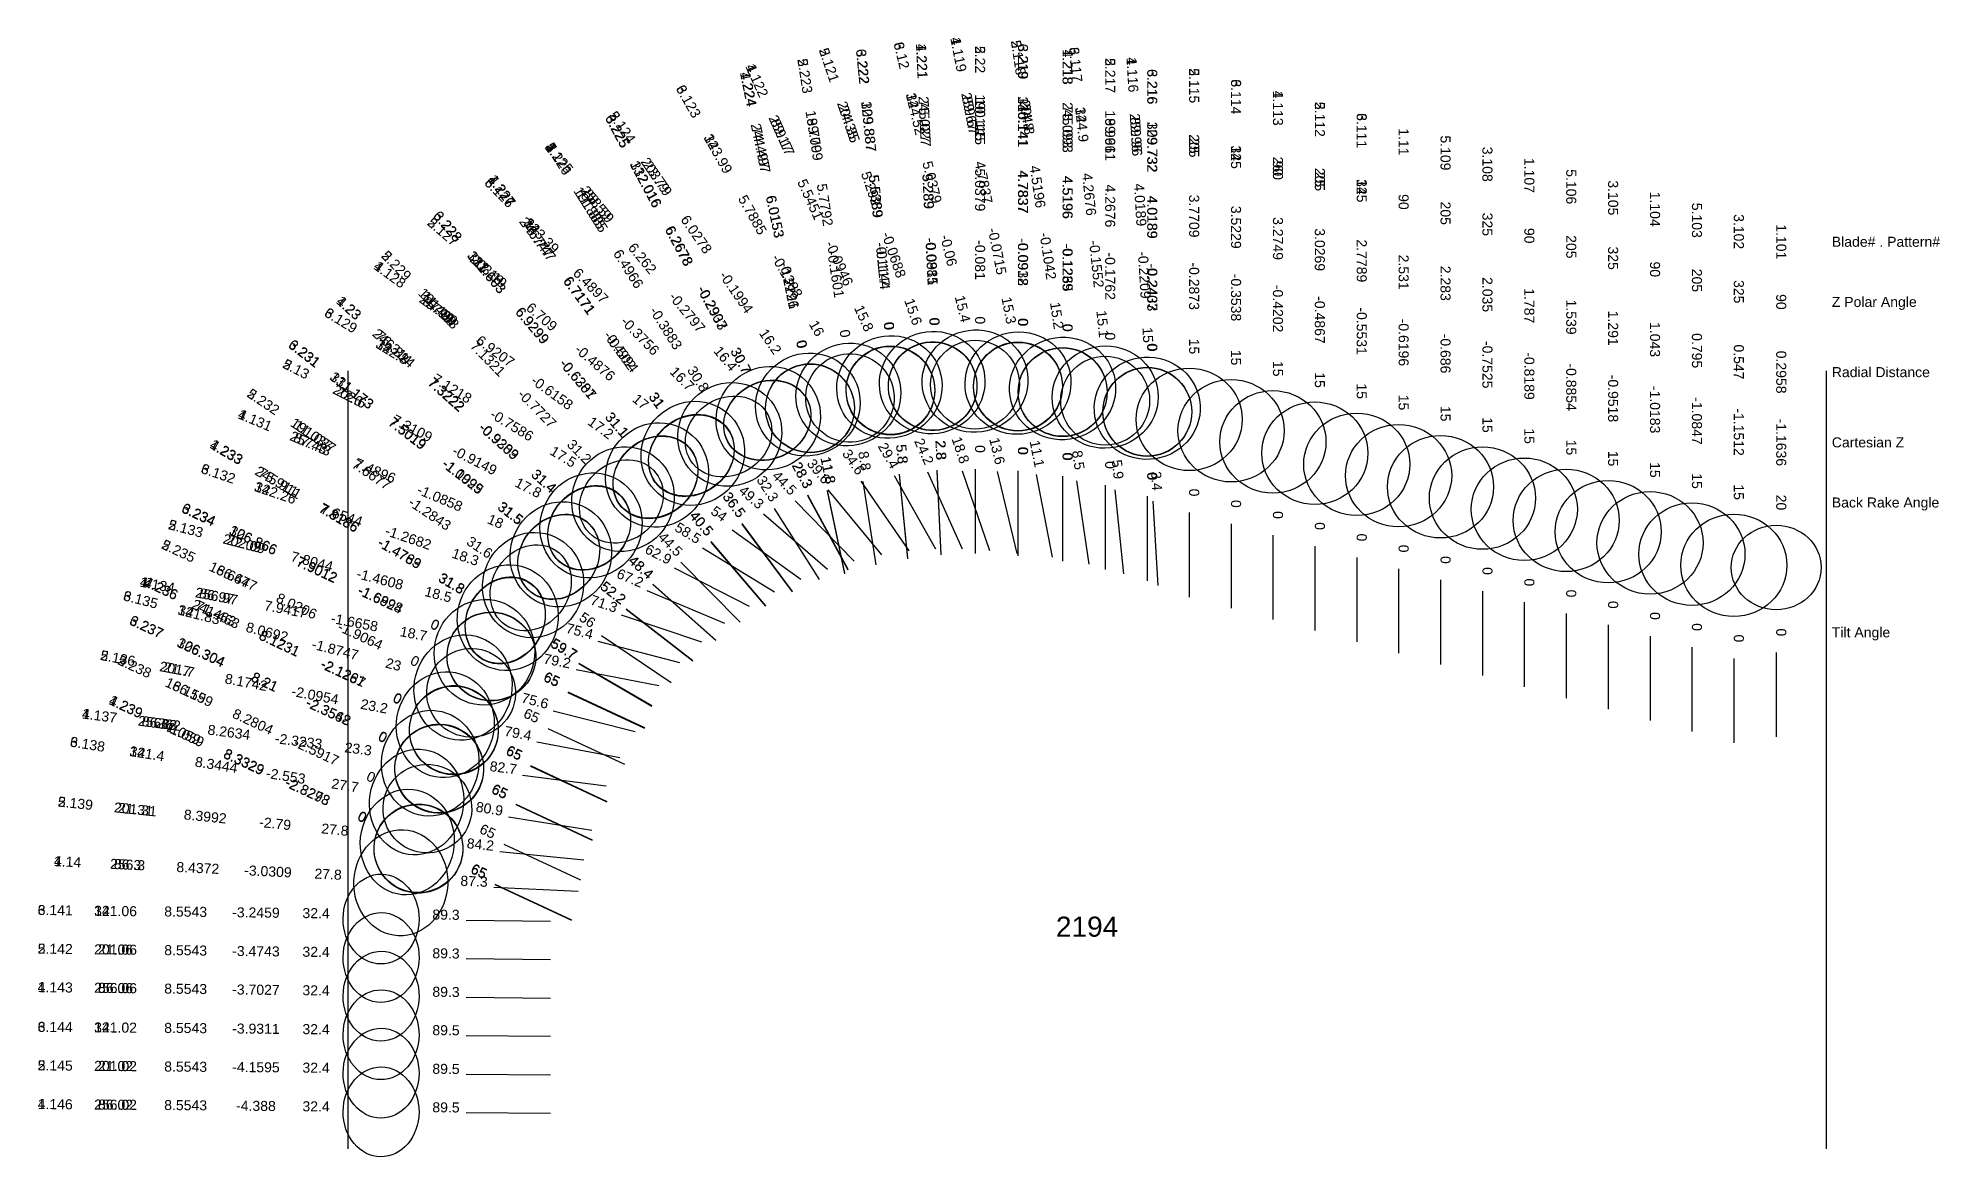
# Model space of a CAD drawing. Header units: inches. Extents: x 25.4 to 36.7, y 13.3 to 20.
import ezdxf
from ezdxf.enums import TextEntityAlignment as Align

# ---------------------------------------------------------------- set-up
doc = ezdxf.new("R2010")
doc.units = ezdxf.units.IN
doc.header["$MEASUREMENT"] = 0
for name, color, linetype, true_color in [('Blade_1', 30, 'Continuous', 0xff7f00), ('Blade_2', 7, 'Continuous', 0xcccc00), ('Blade_3', 7, 'Continuous', 0x00cc00), ('Blade_4', 7, 'Continuous', 0x00cccc), ('Blade_5', 7, 'Continuous', 0x0066cc), ('Blade_6', 190, 'Continuous', 0x7f00ff)]:
    doc.layers.add(name, color=color, linetype=linetype, true_color=true_color)
doc.styles.get("Standard").update_dxf_attribs({"font": 'arial.ttf'})

msp = doc.modelspace()

# ---------------------------------------------------------------- linework, layer by layer
for p, q in [((27.25, 18), (27.25, 13.393)), ((36, 18), (36, 13.393))]:
    msp.add_line(p, q)
at = {"layer": 'Blade_1'}
for p, q in [((30.681, 17.402), (30.886, 16.947)), ((30.735, 17.412), (30.76, 16.913)), ((31.323, 17.387), (31.419, 16.897)), ((31.48, 17.376), (31.48, 16.876)), ((30.087, 17.291), (30.189, 16.802)), ((30.09, 17.296), (30.409, 16.91)), ((32.014, 17.229), (32.043, 16.729)), ((29.525, 17.06), (29.93, 16.766)), ((29.582, 17.096), (29.879, 16.693)), ((32.725, 17.028), (32.725, 16.528)), ((33.469, 16.829), (33.469, 16.329)), ((29.019, 16.7), (29.479, 16.506)), ((29.054, 16.737), (29.428, 16.405)), ((34.213, 16.63), (34.213, 16.13)), ((34.957, 16.43), (34.957, 15.93)), ((35.704, 16.333), (35.704, 15.833)), ((28.6, 16.231), (29.091, 16.138)), ((28.616, 16.27), (29.048, 16.018)), ((28.33, 15.663), (28.783, 15.451)), ((28.284, 15.606), (28.779, 15.542)), ((28.114, 14.943), (28.613, 14.919)), ((28.12, 14.961), (28.573, 14.75)), ((27.949, 14.291), (28.449, 14.286)), ((27.949, 13.608), (28.449, 13.604))]:
    msp.add_line(p, q, dxfattribs=at)
for centre, major_axis, ratio in [((30.455, 17.905), (0.286, 0.129), 0.962352), ((31.216, 17.928), (0.308, 0.061), 0.96468), ((30.711, 17.911), (0.262, 0.013), 1), ((31.48, 17.876), (0.263, 0), 1), ((29.738, 17.72), (0.242, 0.2), 0.959071), ((29.985, 17.78), (0.257, 0.054), 1), ((31.981, 17.779), (0.313, 0.019), 0.965812), ((32.725, 17.58), (0.314, 0), 0.965926), ((29.079, 17.384), (0.185, 0.254), 0.955091), ((29.283, 17.501), (0.214, 0.158), 0.857534), ((33.469, 17.38), (0.314, 0), 0.965926), ((34.213, 17.181), (0.314, 0), 0.965926), ((28.678, 17.072), (0.177, 0.199), 0.853769), ((28.51, 16.914), (0.122, 0.289), 0.950927), ((34.957, 16.982), (0.314, 0), 0.965926), ((35.704, 16.836), (0.266, 0), 0.939693), ((28.181, 16.524), (0.134, 0.23), 0.850131), ((28.058, 16.334), (0.059, 0.308), 0.947135), ((27.877, 15.874), (0.111, 0.238), 1), ((27.737, 15.677), (0.04, 0.311), 0.91854), ((27.667, 15.173), (0.111, 0.238), 1), ((27.563, 14.969), (0.015, 0.314), 0.884343), ((27.446, 14.297), (0.003, 0.266), 0.844705), ((27.446, 13.612), (0.002, 0.266), 0.844336)]:
    msp.add_ellipse(centre, major_axis=major_axis, ratio=ratio, dxfattribs=at)
at = {"layer": 'Blade_2'}
for p, q in [((30.285, 17.347), (30.569, 16.935)), ((30.297, 17.346), (30.374, 16.852)), ((30.886, 17.409), (31.047, 16.936)), ((30.962, 17.419), (30.962, 16.919)), ((31.562, 17.35), (31.635, 16.856)), ((31.732, 17.324), (31.732, 16.824)), ((29.709, 17.153), (30.088, 16.827)), ((29.773, 17.186), (30.04, 16.764)), ((32.229, 17.161), (32.229, 16.661)), ((32.973, 16.962), (32.973, 16.462)), ((29.18, 16.834), (29.625, 16.606)), ((29.221, 16.868), (29.571, 16.512)), ((28.729, 16.4), (29.213, 16.274)), ((28.75, 16.434), (29.164, 16.155)), ((28.433, 15.882), (28.886, 15.671)), ((28.368, 15.803), (28.859, 15.71)), ((28.149, 15.154), (28.647, 15.104)), ((28.173, 15.197), (28.626, 14.986)), ((27.949, 14.52), (28.449, 14.514)), ((27.949, 13.836), (28.449, 13.832))]:
    msp.add_line(p, q, dxfattribs=at)
for centre, major_axis, ratio in [((30.708, 17.931), (0.297, 0.101), 0.96327), ((29.972, 17.801), (0.258, 0.178), 0.960258), ((30.962, 17.919), (0.263, 0), 1), ((31.48, 17.896), (0.311, 0.046), 0.965207), ((30.221, 17.84), (0.259, 0.04), 1), ((31.732, 17.824), (0.263, 0), 1), ((32.229, 17.713), (0.314, 0), 0.965926), ((29.291, 17.512), (0.205, 0.238), 0.956455), ((29.503, 17.612), (0.225, 0.142), 0.858736), ((32.973, 17.513), (0.314, 0), 0.965926), ((28.868, 17.227), (0.19, 0.186), 0.855068), ((28.689, 17.085), (0.143, 0.28), 0.952258), ((28.332, 16.716), (0.149, 0.221), 0.851394), ((28.196, 16.539), (0.079, 0.304), 0.948211), ((27.979, 16.094), (0.111, 0.238), 1), ((27.826, 15.905), (0.058, 0.309), 0.919158), ((27.72, 15.408), (0.111, 0.238), 1), ((27.601, 15.21), (0.032, 0.312), 0.884446), ((27.446, 14.526), (0.003, 0.266), 0.844705), ((27.446, 13.841), (0.002, 0.266), 0.844336)]:
    msp.add_ellipse(centre, major_axis=major_axis, ratio=ratio, dxfattribs=at)
at = {"layer": 'Blade_3'}
for p, q in [((30.483, 17.381), (30.728, 16.946)), ((30.512, 17.386), (30.562, 16.888)), ((31.092, 17.404), (31.209, 16.918)), ((31.216, 17.406), (31.216, 16.906)), ((29.897, 17.231), (30.247, 16.874)), ((29.971, 17.263), (30.208, 16.823)), ((31.789, 17.296), (31.841, 16.799)), ((31.981, 17.257), (31.981, 16.757)), ((32.477, 17.095), (32.477, 16.595)), ((29.348, 16.953), (29.775, 16.692)), ((29.397, 16.986), (29.722, 16.606)), ((33.221, 16.895), (33.221, 16.395)), ((33.965, 16.696), (33.965, 16.196)), ((28.868, 16.555), (29.342, 16.395)), ((28.896, 16.589), (29.291, 16.283)), ((34.709, 16.497), (34.709, 15.997)), ((35.453, 16.297), (35.453, 15.797)), ((28.465, 15.988), (28.949, 15.864)), ((28.552, 16.096), (29.005, 15.885)), ((28.243, 15.432), (28.696, 15.221)), ((28.2, 15.36), (28.694, 15.28)), ((27.949, 14.748), (28.449, 14.742)), ((27.949, 14.065), (28.449, 14.061))]:
    msp.add_line(p, q, dxfattribs=at)
for centre, major_axis, ratio in [((30.962, 17.94), (0.305, 0.074), 0.964041), ((30.212, 17.861), (0.273, 0.154), 0.961365), ((30.461, 17.883), (0.261, 0.027), 1), ((31.216, 17.906), (0.263, 0), 1), ((31.732, 17.845), (0.312, 0.032), 0.965577), ((31.981, 17.757), (0.263, 0), 1), ((29.51, 17.624), (0.224, 0.22), 0.957794), ((29.732, 17.707), (0.234, 0.126), 0.859876), ((32.477, 17.646), (0.314, 0), 0.965926), ((33.221, 17.447), (0.314, 0), 0.965926), ((28.878, 17.241), (0.164, 0.268), 0.953715), ((29.07, 17.369), (0.202, 0.173), 0.856318), ((33.965, 17.247), (0.314, 0), 0.965926), ((34.709, 17.048), (0.314, 0), 0.965926), ((28.498, 16.898), (0.163, 0.21), 0.852589), ((35.453, 16.849), (0.314, 0), 0.965926), ((28.346, 16.732), (0.1, 0.297), 0.949597), ((28.099, 16.308), (0.111, 0.238), 1), ((27.931, 16.125), (0.078, 0.304), 0.920301), ((27.79, 15.643), (0.111, 0.238), 1), ((27.656, 15.447), (0.05, 0.31), 0.885166), ((27.446, 14.754), (0.003, 0.266), 0.844705), ((27.446, 14.069), (0.002, 0.266), 0.844336)]:
    msp.add_ellipse(centre, major_axis=major_axis, ratio=ratio, dxfattribs=at)
at = {"layer": 'Blade_4'}
for p, q in [((30.681, 17.402), (30.886, 16.947)), ((30.735, 17.409), (30.76, 16.91)), ((31.323, 17.387), (31.419, 16.897)), ((31.48, 17.374), (31.48, 16.874)), ((30.087, 17.288), (30.189, 16.799)), ((30.09, 17.296), (30.409, 16.91)), ((32.014, 17.229), (32.043, 16.729)), ((29.525, 17.06), (29.93, 16.766)), ((29.582, 17.093), (29.879, 16.691)), ((32.725, 17.028), (32.725, 16.528)), ((29.019, 16.7), (29.479, 16.506)), ((29.054, 16.735), (29.428, 16.403)), ((28.6, 16.231), (29.091, 16.138)), ((28.616, 16.267), (29.048, 16.015)), ((28.33, 15.66), (28.783, 15.449)), ((28.284, 15.606), (28.779, 15.542)), ((28.114, 14.943), (28.613, 14.919)), ((28.12, 14.959), (28.573, 14.748)), ((27.949, 14.291), (28.449, 14.286)), ((27.949, 13.608), (28.449, 13.604))]:
    msp.add_line(p, q, dxfattribs=at)
for centre, major_axis, ratio in [((30.455, 17.905), (0.286, 0.129), 0.962352), ((31.216, 17.928), (0.308, 0.061), 0.96468), ((30.711, 17.909), (0.262, 0.013), 1), ((31.48, 17.874), (0.263, 0), 1), ((29.738, 17.72), (0.242, 0.2), 0.959071), ((29.985, 17.778), (0.257, 0.054), 1), ((31.981, 17.779), (0.313, 0.019), 0.965812), ((32.725, 17.58), (0.314, 0), 0.965926), ((29.079, 17.384), (0.185, 0.254), 0.955091), ((29.283, 17.498), (0.214, 0.158), 0.857534), ((28.678, 17.069), (0.177, 0.199), 0.853769), ((28.51, 16.914), (0.122, 0.289), 0.950927), ((28.181, 16.521), (0.134, 0.23), 0.850131), ((28.058, 16.334), (0.059, 0.308), 0.947135), ((27.877, 15.871), (0.111, 0.238), 1), ((27.737, 15.677), (0.04, 0.311), 0.91854), ((27.667, 15.17), (0.111, 0.238), 1), ((27.563, 14.969), (0.015, 0.314), 0.884343), ((27.446, 14.297), (0.003, 0.266), 0.844705), ((27.446, 13.612), (0.002, 0.266), 0.844336)]:
    msp.add_ellipse(centre, major_axis=major_axis, ratio=ratio, dxfattribs=at)
at = {"layer": 'Blade_5'}
for p, q in [((30.285, 17.347), (30.569, 16.935)), ((30.297, 17.346), (30.374, 16.852)), ((30.886, 17.409), (31.047, 16.936)), ((30.962, 17.419), (30.962, 16.919)), ((31.562, 17.35), (31.635, 16.856)), ((31.732, 17.324), (31.732, 16.824)), ((29.709, 17.153), (30.088, 16.827)), ((29.773, 17.186), (30.04, 16.764)), ((32.229, 17.161), (32.229, 16.661)), ((32.973, 16.962), (32.973, 16.462)), ((29.18, 16.834), (29.625, 16.606)), ((29.221, 16.868), (29.571, 16.512)), ((33.717, 16.762), (33.717, 16.262)), ((34.461, 16.563), (34.461, 16.063)), ((28.729, 16.4), (29.213, 16.274)), ((28.75, 16.434), (29.164, 16.155)), ((35.205, 16.364), (35.205, 15.864)), ((28.433, 15.882), (28.886, 15.671)), ((28.368, 15.803), (28.859, 15.71)), ((28.149, 15.154), (28.647, 15.104)), ((28.173, 15.197), (28.626, 14.986)), ((27.949, 14.52), (28.449, 14.514)), ((27.949, 13.836), (28.449, 13.832))]:
    msp.add_line(p, q, dxfattribs=at)
for centre, major_axis, ratio in [((30.708, 17.931), (0.297, 0.101), 0.96327), ((29.972, 17.801), (0.258, 0.178), 0.960258), ((30.962, 17.919), (0.263, 0), 1), ((31.48, 17.896), (0.311, 0.046), 0.965207), ((30.221, 17.84), (0.259, 0.04), 1), ((31.732, 17.824), (0.263, 0), 1), ((32.229, 17.713), (0.314, 0), 0.965926), ((29.291, 17.512), (0.205, 0.238), 0.956455), ((29.503, 17.612), (0.225, 0.142), 0.858736), ((32.973, 17.513), (0.314, 0), 0.965926), ((33.717, 17.314), (0.314, 0), 0.965926), ((28.868, 17.227), (0.19, 0.186), 0.855068), ((28.689, 17.085), (0.143, 0.28), 0.952258), ((34.461, 17.115), (0.314, 0), 0.965926), ((35.205, 16.915), (0.314, 0), 0.965926), ((28.332, 16.716), (0.149, 0.221), 0.851394), ((28.196, 16.539), (0.079, 0.304), 0.948211), ((27.979, 16.094), (0.111, 0.238), 1), ((27.826, 15.905), (0.058, 0.309), 0.919158), ((27.72, 15.408), (0.111, 0.238), 1), ((27.601, 15.21), (0.032, 0.312), 0.884446), ((27.446, 14.526), (0.003, 0.266), 0.844705), ((27.446, 13.841), (0.002, 0.266), 0.844336)]:
    msp.add_ellipse(centre, major_axis=major_axis, ratio=ratio, dxfattribs=at)
at = {"layer": 'Blade_6'}
for p, q in [((30.483, 17.381), (30.728, 16.946)), ((30.512, 17.388), (30.562, 16.891)), ((31.092, 17.404), (31.209, 16.918)), ((31.216, 17.409), (31.216, 16.909)), ((29.897, 17.231), (30.247, 16.874)), ((29.971, 17.266), (30.208, 16.826)), ((31.789, 17.296), (31.841, 16.799)), ((31.981, 17.259), (31.981, 16.759)), ((32.477, 17.095), (32.477, 16.595)), ((29.348, 16.953), (29.775, 16.692)), ((29.397, 16.989), (29.722, 16.609)), ((33.221, 16.895), (33.221, 16.395)), ((28.868, 16.555), (29.342, 16.395)), ((28.896, 16.592), (29.291, 16.285)), ((28.552, 16.099), (29.005, 15.888)), ((28.465, 15.988), (28.949, 15.864)), ((28.243, 15.434), (28.696, 15.223)), ((28.2, 15.36), (28.694, 15.28)), ((27.949, 14.748), (28.449, 14.742)), ((27.949, 14.065), (28.449, 14.061))]:
    msp.add_line(p, q, dxfattribs=at)
for centre, major_axis, ratio in [((30.962, 17.94), (0.305, 0.074), 0.964041), ((30.212, 17.861), (0.273, 0.154), 0.961365), ((30.461, 17.886), (0.261, 0.027), 1), ((31.216, 17.909), (0.263, 0), 1), ((31.732, 17.845), (0.312, 0.032), 0.965577), ((31.981, 17.759), (0.263, 0), 1), ((29.51, 17.624), (0.224, 0.22), 0.957794), ((29.732, 17.709), (0.234, 0.126), 0.859876), ((32.477, 17.646), (0.314, 0), 0.965926), ((33.221, 17.447), (0.314, 0), 0.965926), ((28.878, 17.241), (0.164, 0.268), 0.953715), ((29.07, 17.372), (0.202, 0.173), 0.856318), ((28.498, 16.9), (0.163, 0.21), 0.852589), ((28.346, 16.732), (0.1, 0.297), 0.949597), ((28.099, 16.31), (0.111, 0.238), 1), ((27.931, 16.125), (0.078, 0.304), 0.920301), ((27.79, 15.646), (0.111, 0.238), 1), ((27.656, 15.447), (0.05, 0.31), 0.885166), ((27.446, 14.754), (0.003, 0.266), 0.844705), ((27.446, 14.069), (0.002, 0.266), 0.844336)]:
    msp.add_ellipse(centre, major_axis=major_axis, ratio=ratio, dxfattribs=at)

# ---------------------------------------------------------------- texts
for s, height, p in [('Blade# . Pattern#', 0.05937, (36.033, 18.765)), ('Z Polar Angle', 0.05937, (36.033, 18.409)), ('Radial Distance', 0.05937, (36.033, 17.993)), ('Cartesian Z', 0.05937, (36.033, 17.577)), ('Back Rake Angle', 0.05937, (36.033, 17.221)), ('Tilt Angle', 0.0594, (36.033, 16.452))]:
    msp.add_text(s, height=height).set_placement(p, align=Align.MIDDLE_LEFT)
msp.add_text('2194', height=0.1187).set_placement((31.625, 14.709), align=Align.MIDDLE_CENTER)
at = {"layer": 'Blade_1'}
for s, rotation, p in [('1.221', 272.8, (30.617, 19.834)), ('1.119', 281.1116, (30.835, 19.868)), ('1.122', 294.2319, (29.644, 19.708)), ('1.218', 270, (31.48, 19.801)), ('1.116', 273.3963, (31.864, 19.752)), ('1.224', 281.8, (29.591, 19.665)), ('75.027', 272.8, (30.634, 19.478)), ('89.67', 281.1116, (30.904, 19.518)), ('1.113', 270, (32.725, 19.556)), ('89.17', 294.2319, (29.79, 19.383)), ('75.093', 270, (31.48, 19.445)), ('89.96', 273.3963, (31.885, 19.397)), ('74.497', 281.8, (29.664, 19.316)), ('1.11', 270, (33.469, 19.357)), ('1.125', 309.6333, (28.477, 19.242)), ('1.107', 270, (34.213, 19.158)), ('1.227', 306.4564, (28.137, 19.052)), ('5.289', 272.8, (30.655, 19.063)), ('4.7837', 281.1116, (30.984, 19.111)), ('4.5196', 270, (31.48, 19.029)), ('90', 270, (32.725, 19.2)), ('88.59', 309.6333, (28.704, 18.968)), ('6.0153', 281.8, (29.749, 18.909)), ('5.5451', 294.2319, (29.96, 19.004)), ('4.0189', 273.3963, (31.91, 18.982)), ('90', 270, (33.469, 19.001)), ('1.104', 270, (34.957, 18.958)), ('76.747', 306.4564, (28.349, 18.765)), ('-0.0715', 281.1116, (31.064, 18.703)), ('3.2749', 270, (32.725, 18.784)), ('90', 270, (34.213, 18.801)), ('1.101', 270, (35.704, 18.765)), ('6.262', 309.6333, (28.97, 18.648)), ('-0.0946', 294.2319, (30.131, 18.625)), ('-0.0885', 272.8, (30.675, 18.648)), ('-0.1239', 270, (31.48, 18.614)), ('-0.2209', 273.3963, (31.934, 18.567)), ('1.128', 323.9696, (27.481, 18.547)), ('-0.2196', 281.8, (29.834, 18.502)), ('2.531', 270, (33.469, 18.585)), ('90', 270, (34.957, 18.602)), ('6.7171', 306.4564, (28.596, 18.431)), ('-0.4202', 270, (32.725, 18.369)), ('1.787', 270, (34.213, 18.386)), ('1.23', 318.3835, (27.236, 18.352)), ('87.99', 323.9696, (27.769, 18.337)), ('-0.2797', 309.6333, (29.235, 18.328)), ('15.8', 294.2319, (30.277, 18.3)), ('15.3', 281.1116, (31.133, 18.353)), ('90', 270, (35.704, 18.409)), ('76.314', 318.3835, (27.502, 18.116)), ('0', 272.8, (30.692, 18.292)), ('0', 270, (31.48, 18.257)), ('15', 273.3963, (31.955, 18.211)), ('-0.6196', 270, (33.469, 18.169)), ('1.043', 270, (34.957, 18.186)), ('6.9207', 323.9696, (28.105, 18.093)), ('-0.4994', 306.4564, (28.843, 18.097)), ('16.4', 309.6333, (29.462, 18.054)), ('0', 281.8, (29.907, 18.154)), ('15', 270, (32.725, 18.013)), ('-0.8189', 270, (34.213, 17.97)), ('0.2958', 270, (35.704, 17.993)), ('7.3222', 318.3835, (27.813, 17.84)), ('-0.6158', 323.9696, (28.441, 17.848)), ('-1.0183', 270, (34.957, 17.771)), ('31', 306.4564, (29.054, 17.81)), ('15', 270, (33.469, 17.813)), ('1.131', 337.164, (26.689, 17.681)), ('-0.9283', 318.3835, (28.124, 17.564)), ('17.2', 323.9696, (28.729, 17.639)), ('-1.1636', 270, (35.704, 17.577)), ('1.233', 329.7333, (26.516, 17.496)), ('87.43', 337.164, (27.017, 17.543)), ('24.2', 294.2319, (30.633, 17.511)), ('2.8', 272.8, (30.73, 17.531)), ('11.1', 281.1116, (31.3, 17.504)), ('15', 270, (34.213, 17.614)), ('7.4896', 337.164, (27.4, 17.382)), ('39.6', 309.6333, (30.014, 17.387)), ('11.8', 281.8, (30.063, 17.407)), ('0', 270, (31.48, 17.495)), ('15', 270, (34.957, 17.414)), ('75.911', 329.7333, (26.823, 17.316)), ('31.4', 318.3835, (28.39, 17.327)), ('3.4', 273.3963, (32.007, 17.347)), ('-1.0858', 337.164, (27.783, 17.22)), ('36.5', 306.4564, (29.512, 17.191)), ('20', 270, (35.704, 17.221)), ('7.8186', 329.7333, (27.182, 17.107)), ('18', 337.164, (28.112, 17.082)), ('54', 323.9696, (29.429, 17.13)), ('0', 270, (32.725, 17.147)), ('-1.4763', 329.7333, (27.541, 16.897)), ('48.4', 318.3835, (28.965, 16.816)), ('0', 270, (33.469, 16.948)), ('1.134', 349.22, (26.117, 16.704)), ('1.236', 335, (26.132, 16.687)), ('31.8', 329.7333, (27.849, 16.718)), ('67.2', 337.164, (28.909, 16.746)), ('86.97', 349.22, (26.467, 16.637)), ('0', 270, (34.213, 16.748)), ('71.463', 335, (26.455, 16.537)), ('7.9417', 349.22, (26.875, 16.56)), ('-1.6658', 349.22, (27.283, 16.482)), ('0', 270, (34.957, 16.549)), ('8.1231', 335, (26.832, 16.361)), ('18.7', 349.22, (27.633, 16.415)), ('0', 270, (35.704, 16.452)), ('79.2', 349.22, (28.483, 16.253)), ('59.7', 329.7333, (28.514, 16.33)), ('-2.1261', 335, (27.209, 16.186)), ('1.137', 352.6552, (25.776, 15.929)), ('1.239', 335, (25.923, 15.986)), ('0', 335, (27.531, 16.035)), ('86.62', 352.6552, (26.13, 15.884)), ('71.059', 335, (26.245, 15.836)), ('8.2634', 352.6552, (26.542, 15.831)), ('8.3329', 335, (26.622, 15.66)), ('-2.3233', 352.6552, (26.954, 15.778)), ('23.3', 352.6552, (27.307, 15.732)), ('65', 335, (28.222, 15.713)), ('82.7', 352.6552, (28.166, 15.621)), ('-2.8273', 335, (26.999, 15.484)), ('0', 335, (27.322, 15.334)), ('1.14', 357.2524, (25.589, 15.064)), ('86.3', 357.2524, (25.944, 15.047)), ('8.4372', 357.2524, (26.36, 15.027)), ('-3.0309', 357.2524, (26.775, 15.007)), ('27.8', 357.2524, (27.131, 14.99)), ('87.3', 357.2524, (27.995, 14.948)), ('65', 335, (28.013, 15.012)), ('1.143', 359.3319, (25.517, 14.32)), ('86.06', 359.3319, (25.874, 14.316)), ('8.5543', 359.3319, (26.289, 14.311)), ('-3.7027', 359.3319, (26.705, 14.306)), ('32.4', 359.3319, (27.061, 14.302)), ('89.3', 359.3319, (27.83, 14.293)), ('1.146', 359.5236, (25.517, 13.628)), ('86.02', 359.5236, (25.874, 13.625)), ('8.5543', 359.5236, (26.289, 13.622)), ('-4.388', 359.5236, (26.705, 13.618)), ('32.4', 359.5236, (27.061, 13.615)), ('89.5', 359.5236, (27.83, 13.609))]:
    msp.add_text(s, height=0.0594, rotation=rotation, dxfattribs=at).set_placement(p, align=Align.CENTER)
at = {"layer": 'Blade_2'}
for s, rotation, p in [('2.118', 278.4805, (31.189, 19.851)), ('2.223', 278.8, (29.926, 19.742)), ('2.121', 288.82, (30.07, 19.802)), ('2.22', 270, (30.962, 19.844)), ('2.217', 270, (31.732, 19.749)), ('2.115', 270, (32.229, 19.689)), ('10.115', 270, (30.962, 19.488)), ('2.112', 270, (32.973, 19.49)), ('2.124', 304.6026, (28.85, 19.427)), ('9.709', 278.8, (29.981, 19.39)), ('24.35', 288.82, (30.185, 19.465)), ('24.8', 278.4805, (31.241, 19.498)), ('9.961', 270, (31.732, 19.393)), ('25', 270, (32.229, 19.333)), ('2.226', 302.3353, (28.472, 19.241)), ('23.79', 304.6026, (29.052, 19.134)), ('5.292', 288.82, (30.319, 19.071)), ('5.0379', 270, (30.962, 19.072)), ('4.5196', 278.4805, (31.303, 19.087)), ('25', 270, (32.973, 19.134)), ('11.885', 302.3353, (28.662, 18.94)), ('5.7792', 278.8, (30.044, 18.979)), ('4.2676', 270, (31.732, 18.977)), ('3.7709', 270, (32.229, 18.917)), ('6.0278', 304.6026, (29.288, 18.792)), ('2.127', 319.2935, (27.793, 18.801)), ('-0.0688', 288.82, (30.453, 18.678)), ('-0.1042', 278.4805, (31.364, 18.676)), ('3.0269', 270, (32.973, 18.718)), ('2.229', 314.5074, (27.516, 18.603)), ('6.4966', 302.3353, (28.885, 18.589)), ('-0.1601', 278.8, (30.108, 18.569)), ('-0.081', 270, (30.962, 18.657)), ('-0.1762', 270, (31.732, 18.561)), ('23.19', 319.2935, (28.063, 18.569)), ('-0.1994', 304.6026, (29.524, 18.45)), ('-0.2873', 270, (32.229, 18.502)), ('11.458', 314.5074, (27.766, 18.349)), ('6.709', 319.2935, (28.378, 18.298)), ('-0.3883', 302.3353, (29.107, 18.238)), ('15.6', 288.82, (30.568, 18.341)), ('15.2', 278.4805, (31.417, 18.324)), ('-0.4867', 270, (32.973, 18.302)), ('16.2', 304.6026, (29.726, 18.157)), ('0', 278.8, (30.163, 18.217)), ('0', 270, (30.962, 18.3)), ('7.1321', 314.5074, (28.057, 18.052)), ('-0.4876', 319.2935, (28.693, 18.027)), ('0', 270, (31.732, 18.205)), ('15', 270, (32.229, 18.145)), ('2.13', 332.9035, (26.93, 17.985)), ('30.8', 302.3353, (29.298, 17.937)), ('22.6', 332.9035, (27.247, 17.823)), ('15', 270, (32.973, 17.946)), ('2.232', 326.0241, (26.733, 17.793)), ('-0.7727', 314.5074, (28.348, 17.756)), ('17', 319.2935, (28.963, 17.795)), ('11.037', 326.0241, (27.028, 17.594)), ('7.3109', 332.9035, (27.617, 17.634)), ('31.2', 314.5074, (28.598, 17.502)), ('18.8', 288.82, (30.848, 17.522)), ('7.6677', 326.0241, (27.373, 17.362)), ('-0.9149', 332.9035, (27.987, 17.444)), ('34.6', 304.6026, (30.218, 17.444)), ('8.8', 278.8, (30.279, 17.463)), ('0', 270, (30.962, 17.538)), ('8.5', 278.4805, (31.544, 17.468)), ('0', 270, (31.732, 17.443)), ('17.8', 332.9035, (28.304, 17.282)), ('32.3', 302.3353, (29.709, 17.287)), ('-1.2843', 326.0241, (27.718, 17.13)), ('49.3', 319.2935, (29.619, 17.23)), ('0', 270, (32.229, 17.28)), ('2.133', 345.3819, (26.283, 17.038)), ('2.235', 335, (26.235, 16.907)), ('22.09', 345.3819, (26.628, 16.948)), ('31.6', 326.0241, (28.013, 16.931)), ('44.5', 314.5074, (29.138, 16.953)), ('0', 270, (32.973, 17.081)), ('7.8044', 345.3819, (27.03, 16.843)), ('62.9', 332.9035, (29.074, 16.888)), ('6.647', 335, (26.558, 16.757)), ('-1.4608', 345.3819, (27.432, 16.738)), ('8.0206', 335, (26.934, 16.581)), ('18.5', 345.3819, (27.777, 16.648)), ('56', 326.0241, (28.651, 16.501)), ('-1.9064', 335, (27.311, 16.405)), ('75.4', 345.3819, (28.614, 16.43)), ('2.136', 349.3599, (25.883, 16.27)), ('2.238', 335, (25.975, 16.222)), ('21.7', 349.3599, (26.233, 16.204)), ('0', 335, (27.634, 16.255)), ('6.159', 335, (26.298, 16.071)), ('8.1742', 349.3599, (26.642, 16.127)), ('-2.0954', 349.3599, (27.05, 16.05)), ('8.2804', 335, (26.675, 15.896)), ('23.2', 349.3599, (27.4, 15.985)), ('65', 335, (28.325, 15.932)), ('79.4', 349.3599, (28.251, 15.825)), ('-2.5917', 335, (27.051, 15.72)), ('0', 335, (27.374, 15.569)), ('2.139', 354.1942, (25.634, 15.41)), ('21.31', 354.1942, (25.989, 15.374)), ('8.3992', 354.1942, (26.402, 15.332)), ('-2.79', 354.1942, (26.816, 15.29)), ('27.8', 354.1942, (27.17, 15.254)), ('65', 335, (28.065, 15.247)), ('84.2', 354.1942, (28.031, 15.166)), ('2.142', 359.3319, (25.517, 14.548)), ('21.06', 359.3319, (25.874, 14.544)), ('8.5543', 359.3319, (26.289, 14.539)), ('-3.4743', 359.3319, (26.705, 14.534)), ('32.4', 359.3319, (27.061, 14.53)), ('89.3', 359.3319, (27.83, 14.521)), ('2.145', 359.5236, (25.517, 13.857)), ('21.02', 359.5236, (25.874, 13.854)), ('8.5543', 359.5236, (26.289, 13.85)), ('-4.1595', 359.5236, (26.705, 13.847)), ('32.4', 359.5236, (27.061, 13.844)), ('89.5', 359.5236, (27.83, 13.837))]:
    msp.add_text(s, height=0.0594, rotation=rotation, dxfattribs=at).set_placement(p, align=Align.CENTER)
at = {"layer": 'Blade_3'}
for s, rotation, p in [('3.12', 283.5894, (30.498, 19.861)), ('3.219', 270, (31.216, 19.831)), ('3.222', 275.8, (30.267, 19.798)), ('3.117', 275.9303, (31.528, 19.811)), ('3.216', 270, (31.981, 19.682)), ('3.114', 270, (32.477, 19.623)), ('3.123', 299.4463, (29.24, 19.582)), ('309.887', 275.8, (30.303, 19.444)), ('324.52', 283.5894, (30.581, 19.515)), ('310.141', 270, (31.216, 19.475)), ('3.225', 298.2751, (28.819, 19.405)), ('324.9', 275.9303, (31.565, 19.456)), ('3.111', 270, (33.221, 19.423)), ('323.99', 299.4463, (29.415, 19.272)), ('309.732', 270, (31.981, 19.325)), ('325', 270, (32.477, 19.266)), ('3.108', 270, (33.965, 19.224)), ('3.126', 314.4733, (28.126, 19.035)), ('312.016', 298.2751, (28.987, 19.091)), ('5.5389', 275.8, (30.345, 19.03)), ('5.0379', 283.5894, (30.679, 19.111)), ('4.7837', 270, (31.216, 19.059)), ('4.2676', 275.9303, (31.608, 19.043)), ('5.7885', 299.4463, (29.619, 18.91)), ('4.0189', 270, (31.981, 18.91)), ('325', 270, (33.221, 19.067)), ('3.105', 270, (34.709, 19.025)), ('3.228', 310.5047, (27.818, 18.836)), ('3.5229', 270, (32.477, 18.851)), ('325', 270, (33.965, 18.868)), ('3.102', 270, (35.453, 18.825)), ('323.39', 314.4733, (28.375, 18.781)), ('6.2678', 298.2751, (29.184, 18.725)), ('-0.06', 283.5894, (30.777, 18.707)), ('311.603', 310.5047, (28.049, 18.565)), ('-0.117', 275.8, (30.387, 18.617)), ('-0.0938', 270, (31.216, 18.644)), ('-0.1552', 275.9303, (31.651, 18.63)), ('2.7789', 270, (33.221, 18.652)), ('325', 270, (34.709, 18.668)), ('6.4897', 314.4733, (28.666, 18.484)), ('-0.1388', 299.4463, (29.824, 18.548)), ('-0.2433', 270, (31.981, 18.494)), ('-0.2933', 298.2751, (29.381, 18.359)), ('-0.3538', 270, (32.477, 18.435)), ('2.035', 270, (33.965, 18.452)), ('325', 270, (35.453, 18.469)), ('3.129', 328.5092, (27.193, 18.274)), ('6.9299', 310.5047, (28.319, 18.249)), ('15.4', 283.5894, (30.86, 18.361)), ('15.1', 275.9303, (31.688, 18.275)), ('-0.5531', 270, (33.221, 18.236)), ('1.291', 270, (34.709, 18.253)), ('-0.3756', 314.4733, (28.958, 18.187)), ('16', 299.4463, (29.999, 18.238)), ('0', 275.8, (30.423, 18.262)), ('0', 270, (31.216, 18.287)), ('3.231', 322.2196, (26.974, 18.079)), ('322.8', 328.5092, (27.497, 18.088)), ('30.7', 298.2751, (29.55, 18.046)), ('0', 270, (31.981, 18.138)), ('-0.7525', 270, (33.965, 18.037)), ('0.547', 270, (35.453, 18.053)), ('-0.6307', 310.5047, (28.589, 17.933)), ('16.7', 314.4733, (29.207, 17.933)), ('15', 270, (32.477, 18.079)), ('311.173', 322.2196, (27.255, 17.861)), ('7.1218', 328.5092, (27.851, 17.871)), ('15', 270, (33.221, 17.88)), ('-0.9518', 270, (34.709, 17.837)), ('7.5019', 322.2196, (27.584, 17.606)), ('-0.7586', 328.5092, (28.205, 17.654)), ('31.1', 310.5047, (28.82, 17.662)), ('15', 270, (33.965, 17.68)), ('-1.1512', 270, (35.453, 17.638)), ('29.4', 299.4463, (30.424, 17.484)), ('13.6', 283.5894, (31.064, 17.519)), ('3.132', 341.3382, (26.473, 17.364)), ('-1.1025', 322.2196, (27.912, 17.351)), ('17.5', 328.5092, (28.509, 17.467)), ('28.3', 298.2751, (29.914, 17.368)), ('5.8', 275.8, (30.5, 17.504)), ('0', 270, (31.216, 17.525)), ('5.9', 275.9303, (31.777, 17.414)), ('15', 270, (34.709, 17.481)), ('322.26', 341.3382, (26.811, 17.25)), ('44.5', 314.4733, (29.813, 17.316)), ('0', 270, (31.981, 17.375)), ('0', 270, (32.477, 17.213)), ('15', 270, (35.453, 17.282)), ('3.234', 335, (26.354, 17.121)), ('7.6544', 341.3382, (27.204, 17.117)), ('31.5', 322.2196, (28.194, 17.133)), ('40.5', 310.5047, (29.32, 17.077)), ('306.866', 335, (26.677, 16.971)), ('-1.2682', 341.3382, (27.598, 16.984)), ('58.5', 328.5092, (29.247, 17.015)), ('0', 270, (33.221, 17.014)), ('7.9012', 335, (27.054, 16.795)), ('18.3', 341.3382, (27.936, 16.87)), ('0', 270, (33.965, 16.815)), ('3.135', 345.6052, (26.016, 16.617)), ('-1.6924', 335, (27.43, 16.619)), ('71.3', 341.3382, (28.756, 16.593)), ('52.2', 322.2196, (28.802, 16.662)), ('3.237', 335, (26.045, 16.457)), ('321.83', 345.6052, (26.361, 16.528)), ('0', 270, (34.709, 16.615)), ('8.0692', 345.6052, (26.764, 16.425)), ('0', 335, (27.753, 16.469)), ('306.304', 335, (26.368, 16.306)), ('-1.8747', 345.6052, (27.167, 16.321)), ('0', 270, (35.453, 16.416)), ('8.21', 335, (26.745, 16.131)), ('23', 345.6052, (27.512, 16.233)), ('65', 335, (28.444, 16.146)), ('-2.3568', 335, (27.122, 15.955)), ('75.6', 345.6052, (28.35, 16.018)), ('3.138', 350.8854, (25.704, 15.76)), ('321.4', 350.8854, (26.056, 15.704)), ('0', 335, (27.444, 15.804)), ('8.3444', 350.8854, (26.466, 15.638)), ('-2.553', 350.8854, (26.877, 15.572)), ('27.7', 350.8854, (27.228, 15.516)), ('65', 335, (28.136, 15.482)), ('80.9', 350.8854, (28.083, 15.378)), ('3.141', 359.3319, (25.517, 14.777)), ('321.06', 359.3319, (25.874, 14.772)), ('8.5543', 359.3319, (26.289, 14.768)), ('-3.2459', 359.3319, (26.705, 14.763)), ('32.4', 359.3319, (27.061, 14.759)), ('89.3', 359.3319, (27.83, 14.75)), ('3.144', 359.5236, (25.517, 14.085)), ('321.02', 359.5236, (25.874, 14.082)), ('8.5543', 359.5236, (26.289, 14.079)), ('-3.9311', 359.5236, (26.705, 14.075)), ('32.4', 359.5236, (27.061, 14.072)), ('89.5', 359.5236, (27.83, 14.066))]:
    msp.add_text(s, height=0.0594, rotation=rotation, dxfattribs=at).set_placement(p, align=Align.CENTER)
at = {"layer": 'Blade_4'}
for s, rotation, p in [('4.221', 272.8, (30.617, 19.832)), ('4.119', 281.1116, (30.835, 19.868)), ('4.218', 270, (31.48, 19.799)), ('4.116', 273.3963, (31.864, 19.752)), ('4.224', 281.8, (29.591, 19.662)), ('4.122', 294.2319, (29.644, 19.708)), ('245.027', 272.8, (30.634, 19.476)), ('259.67', 281.1116, (30.904, 19.518)), ('4.113', 270, (32.725, 19.556)), ('259.17', 294.2319, (29.79, 19.383)), ('245.093', 270, (31.48, 19.442)), ('259.96', 273.3963, (31.885, 19.397)), ('244.497', 281.8, (29.664, 19.313)), ('4.125', 309.6333, (28.477, 19.242)), ('260', 270, (32.725, 19.2)), ('4.227', 306.4564, (28.137, 19.049)), ('5.289', 272.8, (30.655, 19.061)), ('4.7837', 281.1116, (30.984, 19.111)), ('4.5196', 270, (31.48, 19.027)), ('258.59', 309.6333, (28.704, 18.968)), ('6.0153', 281.8, (29.749, 18.907)), ('5.5451', 294.2319, (29.96, 19.004)), ('4.0189', 273.3963, (31.91, 18.982)), ('246.747', 306.4564, (28.349, 18.763)), ('-0.0715', 281.1116, (31.064, 18.703)), ('3.2749', 270, (32.725, 18.784)), ('6.262', 309.6333, (28.97, 18.648)), ('-0.0946', 294.2319, (30.131, 18.625)), ('-0.0911', 272.8, (30.675, 18.645)), ('-0.1265', 270, (31.48, 18.611)), ('-0.2209', 273.3963, (31.934, 18.567)), ('4.128', 323.9696, (27.481, 18.547)), ('-0.2221', 281.8, (29.834, 18.5)), ('6.7171', 306.4564, (28.596, 18.428)), ('-0.4202', 270, (32.725, 18.369)), ('4.23', 318.3835, (27.236, 18.35)), ('257.99', 323.9696, (27.769, 18.337)), ('-0.2797', 309.6333, (29.235, 18.328)), ('15.8', 294.2319, (30.277, 18.3)), ('15.3', 281.1116, (31.133, 18.353)), ('246.314', 318.3835, (27.502, 18.113)), ('0', 272.8, (30.692, 18.29)), ('0', 270, (31.48, 18.255)), ('15', 273.3963, (31.955, 18.211)), ('6.9207', 323.9696, (28.105, 18.093)), ('-0.502', 306.4564, (28.843, 18.094)), ('16.4', 309.6333, (29.462, 18.054)), ('0', 281.8, (29.907, 18.151)), ('15', 270, (32.725, 18.013)), ('7.3222', 318.3835, (27.813, 17.837)), ('-0.6158', 323.9696, (28.441, 17.848)), ('31', 306.4564, (29.054, 17.807)), ('4.131', 337.164, (26.689, 17.681)), ('17.2', 323.9696, (28.729, 17.639)), ('4.233', 329.7333, (26.516, 17.493)), ('257.43', 337.164, (27.017, 17.543)), ('-0.9309', 318.3835, (28.124, 17.561)), ('24.2', 294.2319, (30.633, 17.511)), ('2.8', 272.8, (30.73, 17.528)), ('11.1', 281.1116, (31.3, 17.504)), ('7.4896', 337.164, (27.4, 17.382)), ('39.6', 309.6333, (30.014, 17.387)), ('11.8', 281.8, (30.063, 17.405)), ('0', 270, (31.48, 17.492)), ('245.911', 329.7333, (26.823, 17.314)), ('31.4', 318.3835, (28.39, 17.325)), ('3.4', 273.3963, (32.007, 17.347)), ('-1.0858', 337.164, (27.783, 17.22)), ('36.5', 306.4564, (29.512, 17.189)), ('7.8186', 329.7333, (27.182, 17.104)), ('18', 337.164, (28.112, 17.082)), ('54', 323.9696, (29.429, 17.13)), ('0', 270, (32.725, 17.147)), ('-1.4789', 329.7333, (27.541, 16.895)), ('48.4', 318.3835, (28.965, 16.814)), ('4.134', 349.22, (26.117, 16.704)), ('31.8', 329.7333, (27.849, 16.715)), ('67.2', 337.164, (28.909, 16.746)), ('4.236', 335, (26.132, 16.685)), ('256.97', 349.22, (26.467, 16.637)), ('241.463', 335, (26.455, 16.534)), ('7.9417', 349.22, (26.875, 16.56)), ('-1.6658', 349.22, (27.283, 16.482)), ('8.1231', 335, (26.832, 16.359)), ('18.7', 349.22, (27.633, 16.415)), ('79.2', 349.22, (28.483, 16.253)), ('59.7', 329.7333, (28.514, 16.327)), ('-2.1287', 335, (27.209, 16.183)), ('4.137', 352.6552, (25.776, 15.929)), ('4.239', 335, (25.923, 15.984)), ('0', 335, (27.531, 16.032)), ('256.62', 352.6552, (26.13, 15.884)), ('241.059', 335, (26.245, 15.833)), ('8.2634', 352.6552, (26.542, 15.831)), ('-2.3233', 352.6552, (26.954, 15.778)), ('23.3', 352.6552, (27.307, 15.732)), ('65', 335, (28.222, 15.71)), ('8.3329', 335, (26.622, 15.657)), ('82.7', 352.6552, (28.166, 15.621)), ('-2.8298', 335, (26.999, 15.482)), ('0', 335, (27.322, 15.331)), ('4.14', 357.2524, (25.589, 15.064)), ('256.3', 357.2524, (25.944, 15.047)), ('8.4372', 357.2524, (26.36, 15.027)), ('-3.0309', 357.2524, (26.775, 15.007)), ('27.8', 357.2524, (27.131, 14.99)), ('87.3', 357.2524, (27.995, 14.948)), ('65', 335, (28.013, 15.009)), ('4.143', 359.3319, (25.517, 14.32)), ('256.06', 359.3319, (25.874, 14.316)), ('8.5543', 359.3319, (26.289, 14.311)), ('-3.7027', 359.3319, (26.705, 14.306)), ('32.4', 359.3319, (27.061, 14.302)), ('89.3', 359.3319, (27.83, 14.293)), ('4.146', 359.5236, (25.517, 13.628)), ('256.02', 359.5236, (25.874, 13.625)), ('8.5543', 359.5236, (26.289, 13.622)), ('-4.388', 359.5236, (26.705, 13.618)), ('32.4', 359.5236, (27.061, 13.615)), ('89.5', 359.5236, (27.83, 13.609))]:
    msp.add_text(s, height=0.0594, rotation=rotation, dxfattribs=at).set_placement(p, align=Align.CENTER)
at = {"layer": 'Blade_5'}
for s, rotation, p in [('5.118', 278.4805, (31.189, 19.851)), ('5.223', 278.8, (29.926, 19.742)), ('5.121', 288.82, (30.07, 19.802)), ('5.22', 270, (30.962, 19.844)), ('5.217', 270, (31.732, 19.749)), ('5.115', 270, (32.229, 19.689)), ('204.35', 288.82, (30.185, 19.465)), ('190.115', 270, (30.962, 19.488)), ('204.8', 278.4805, (31.241, 19.498)), ('5.112', 270, (32.973, 19.49)), ('5.124', 304.6026, (28.85, 19.427)), ('189.709', 278.8, (29.981, 19.39)), ('189.961', 270, (31.732, 19.393)), ('205', 270, (32.229, 19.333)), ('5.109', 270, (33.717, 19.291)), ('5.226', 302.3353, (28.472, 19.241)), ('203.79', 304.6026, (29.052, 19.134)), ('5.292', 288.82, (30.319, 19.071)), ('5.0379', 270, (30.962, 19.072)), ('4.5196', 278.4805, (31.303, 19.087)), ('205', 270, (32.973, 19.134)), ('5.106', 270, (34.461, 19.091)), ('191.885', 302.3353, (28.662, 18.94)), ('5.7792', 278.8, (30.044, 18.979)), ('4.2676', 270, (31.732, 18.977)), ('3.7709', 270, (32.229, 18.917)), ('6.0278', 304.6026, (29.288, 18.792)), ('205', 270, (33.717, 18.934)), ('5.103', 270, (35.205, 18.892)), ('5.127', 319.2935, (27.793, 18.801)), ('-0.0688', 288.82, (30.453, 18.678)), ('-0.1042', 278.4805, (31.364, 18.676)), ('3.0269', 270, (32.973, 18.718)), ('5.229', 314.5074, (27.516, 18.603)), ('6.4966', 302.3353, (28.885, 18.589)), ('-0.1601', 278.8, (30.108, 18.569)), ('-0.081', 270, (30.962, 18.657)), ('-0.1762', 270, (31.732, 18.561)), ('205', 270, (34.461, 18.735)), ('203.19', 319.2935, (28.063, 18.569)), ('-0.1994', 304.6026, (29.524, 18.45)), ('-0.2873', 270, (32.229, 18.502)), ('2.283', 270, (33.717, 18.519)), ('205', 270, (35.205, 18.536)), ('191.458', 314.5074, (27.766, 18.349)), ('6.709', 319.2935, (28.378, 18.298)), ('-0.3883', 302.3353, (29.107, 18.238)), ('15.6', 288.82, (30.568, 18.341)), ('15.2', 278.4805, (31.417, 18.324)), ('-0.4867', 270, (32.973, 18.302)), ('1.539', 270, (34.461, 18.319)), ('16.2', 304.6026, (29.726, 18.157)), ('0', 278.8, (30.163, 18.217)), ('0', 270, (30.962, 18.3)), ('7.1321', 314.5074, (28.057, 18.052)), ('-0.4876', 319.2935, (28.693, 18.027)), ('0', 270, (31.732, 18.205)), ('15', 270, (32.229, 18.145)), ('-0.686', 270, (33.717, 18.103)), ('0.795', 270, (35.205, 18.12)), ('5.13', 332.9035, (26.93, 17.985)), ('30.8', 302.3353, (29.298, 17.937)), ('-0.8854', 270, (34.461, 17.904)), ('202.6', 332.9035, (27.247, 17.823)), ('15', 270, (32.973, 17.946)), ('5.232', 326.0241, (26.733, 17.793)), ('-0.7727', 314.5074, (28.348, 17.756)), ('17', 319.2935, (28.963, 17.795)), ('-1.0847', 270, (35.205, 17.704)), ('191.037', 326.0241, (27.028, 17.594)), ('7.3109', 332.9035, (27.617, 17.634)), ('15', 270, (33.717, 17.747)), ('31.2', 314.5074, (28.598, 17.502)), ('18.8', 288.82, (30.848, 17.522)), ('15', 270, (34.461, 17.547)), ('7.6677', 326.0241, (27.373, 17.362)), ('-0.9149', 332.9035, (27.987, 17.444)), ('34.6', 304.6026, (30.218, 17.444)), ('8.8', 278.8, (30.279, 17.463)), ('0', 270, (30.962, 17.538)), ('8.5', 278.4805, (31.544, 17.468)), ('0', 270, (31.732, 17.443)), ('17.8', 332.9035, (28.304, 17.282)), ('32.3', 302.3353, (29.709, 17.287)), ('15', 270, (35.205, 17.348)), ('-1.2843', 326.0241, (27.718, 17.13)), ('49.3', 319.2935, (29.619, 17.23)), ('0', 270, (32.229, 17.28)), ('5.133', 345.3819, (26.283, 17.038)), ('5.235', 335, (26.235, 16.907)), ('202.09', 345.3819, (26.628, 16.948)), ('31.6', 326.0241, (28.013, 16.931)), ('44.5', 314.5074, (29.138, 16.953)), ('0', 270, (32.973, 17.081)), ('7.8044', 345.3819, (27.03, 16.843)), ('62.9', 332.9035, (29.074, 16.888)), ('0', 270, (33.717, 16.881)), ('186.647', 335, (26.558, 16.757)), ('-1.4608', 345.3819, (27.432, 16.738)), ('8.0206', 335, (26.934, 16.581)), ('18.5', 345.3819, (27.777, 16.648)), ('0', 270, (34.461, 16.682)), ('56', 326.0241, (28.651, 16.501)), ('-1.9064', 335, (27.311, 16.405)), ('75.4', 345.3819, (28.614, 16.43)), ('0', 270, (35.205, 16.483)), ('5.136', 349.3599, (25.883, 16.27)), ('5.238', 335, (25.975, 16.222)), ('201.7', 349.3599, (26.233, 16.204)), ('0', 335, (27.634, 16.255)), ('186.159', 335, (26.298, 16.071)), ('8.1742', 349.3599, (26.642, 16.127)), ('-2.0954', 349.3599, (27.05, 16.05)), ('8.2804', 335, (26.675, 15.896)), ('23.2', 349.3599, (27.4, 15.985)), ('65', 335, (28.325, 15.932)), ('79.4', 349.3599, (28.251, 15.825)), ('-2.5917', 335, (27.051, 15.72)), ('0', 335, (27.374, 15.569)), ('5.139', 354.1942, (25.634, 15.41)), ('201.31', 354.1942, (25.989, 15.374)), ('8.3992', 354.1942, (26.402, 15.332)), ('-2.79', 354.1942, (26.816, 15.29)), ('27.8', 354.1942, (27.17, 15.254)), ('65', 335, (28.065, 15.247)), ('84.2', 354.1942, (28.031, 15.166)), ('5.142', 359.3319, (25.517, 14.548)), ('201.06', 359.3319, (25.874, 14.544)), ('8.5543', 359.3319, (26.289, 14.539)), ('-3.4743', 359.3319, (26.705, 14.534)), ('32.4', 359.3319, (27.061, 14.53)), ('89.3', 359.3319, (27.83, 14.521)), ('5.145', 359.5236, (25.517, 13.857)), ('201.02', 359.5236, (25.874, 13.854)), ('8.5543', 359.5236, (26.289, 13.85)), ('-4.1595', 359.5236, (26.705, 13.847)), ('32.4', 359.5236, (27.061, 13.844)), ('89.5', 359.5236, (27.83, 13.837))]:
    msp.add_text(s, height=0.0594, rotation=rotation, dxfattribs=at).set_placement(p, align=Align.CENTER)
at = {"layer": 'Blade_6'}
for s, rotation, p in [('6.12', 283.5894, (30.498, 19.861)), ('6.219', 270, (31.216, 19.834)), ('6.222', 275.8, (30.267, 19.801)), ('6.117', 275.9303, (31.528, 19.811)), ('6.216', 270, (31.981, 19.684)), ('6.114', 270, (32.477, 19.623)), ('6.123', 299.4463, (29.24, 19.582)), ('129.887', 275.8, (30.303, 19.446)), ('144.52', 283.5894, (30.581, 19.515)), ('130.141', 270, (31.216, 19.478)), ('6.225', 298.2751, (28.819, 19.408)), ('144.9', 275.9303, (31.565, 19.456)), ('6.111', 270, (33.221, 19.423)), ('143.99', 299.4463, (29.415, 19.272)), ('129.732', 270, (31.981, 19.328)), ('145', 270, (32.477, 19.266)), ('6.126', 314.4733, (28.126, 19.035)), ('132.016', 298.2751, (28.987, 19.094)), ('5.5389', 275.8, (30.345, 19.033)), ('5.0379', 283.5894, (30.679, 19.111)), ('4.7837', 270, (31.216, 19.062)), ('4.2676', 275.9303, (31.608, 19.043)), ('5.7885', 299.4463, (29.619, 18.91)), ('4.0189', 270, (31.981, 18.912)), ('145', 270, (33.221, 19.067)), ('6.228', 310.5047, (27.818, 18.838)), ('3.5229', 270, (32.477, 18.851)), ('143.39', 314.4733, (28.375, 18.781)), ('6.2678', 298.2751, (29.184, 18.728)), ('-0.06', 283.5894, (30.777, 18.707)), ('131.603', 310.5047, (28.049, 18.567)), ('-0.1144', 275.8, (30.387, 18.619)), ('-0.0912', 270, (31.216, 18.646)), ('-0.1552', 275.9303, (31.651, 18.63)), ('2.7789', 270, (33.221, 18.652)), ('6.4897', 314.4733, (28.666, 18.484)), ('-0.1388', 299.4463, (29.824, 18.548)), ('-0.2407', 270, (31.981, 18.497)), ('-0.2907', 298.2751, (29.381, 18.362)), ('-0.3538', 270, (32.477, 18.435)), ('6.129', 328.5092, (27.193, 18.274)), ('6.9299', 310.5047, (28.319, 18.251)), ('15.4', 283.5894, (30.86, 18.361)), ('15.1', 275.9303, (31.688, 18.275)), ('-0.5531', 270, (33.221, 18.236)), ('-0.3756', 314.4733, (28.958, 18.187)), ('16', 299.4463, (29.999, 18.238)), ('0', 275.8, (30.423, 18.265)), ('0', 270, (31.216, 18.29)), ('6.231', 322.2196, (26.974, 18.082)), ('142.8', 328.5092, (27.497, 18.088)), ('30.7', 298.2751, (29.55, 18.048)), ('0', 270, (31.981, 18.141)), ('-0.6281', 310.5047, (28.589, 17.935)), ('16.7', 314.4733, (29.207, 17.933)), ('15', 270, (32.477, 18.079)), ('131.173', 322.2196, (27.255, 17.863)), ('7.1218', 328.5092, (27.851, 17.871)), ('15', 270, (33.221, 17.88)), ('7.5019', 322.2196, (27.584, 17.609)), ('-0.7586', 328.5092, (28.205, 17.654)), ('31.1', 310.5047, (28.82, 17.664)), ('29.4', 299.4463, (30.424, 17.484)), ('5.8', 275.8, (30.5, 17.506)), ('13.6', 283.5894, (31.064, 17.519)), ('6.132', 341.3382, (26.473, 17.364)), ('-1.0999', 322.2196, (27.912, 17.354)), ('17.5', 328.5092, (28.509, 17.467)), ('28.3', 298.2751, (29.914, 17.37)), ('0', 270, (31.216, 17.528)), ('5.9', 275.9303, (31.777, 17.414)), ('142.26', 341.3382, (26.811, 17.25)), ('44.5', 314.4733, (29.813, 17.316)), ('0', 270, (31.981, 17.378)), ('0', 270, (32.477, 17.213)), ('6.234', 335, (26.354, 17.124)), ('7.6544', 341.3382, (27.204, 17.117)), ('31.5', 322.2196, (28.194, 17.136)), ('40.5', 310.5047, (29.32, 17.079)), ('126.866', 335, (26.677, 16.973)), ('-1.2682', 341.3382, (27.598, 16.984)), ('58.5', 328.5092, (29.247, 17.015)), ('0', 270, (33.221, 17.014)), ('7.9012', 335, (27.054, 16.798)), ('18.3', 341.3382, (27.936, 16.87)), ('6.135', 345.6052, (26.016, 16.617)), ('-1.6898', 335, (27.43, 16.622)), ('71.3', 341.3382, (28.756, 16.593)), ('52.2', 322.2196, (28.802, 16.664)), ('6.237', 335, (26.045, 16.459)), ('141.83', 345.6052, (26.361, 16.528)), ('8.0692', 345.6052, (26.764, 16.425)), ('0', 335, (27.753, 16.471)), ('126.304', 335, (26.368, 16.309)), ('-1.8747', 345.6052, (27.167, 16.321)), ('8.21', 335, (26.745, 16.133)), ('23', 345.6052, (27.512, 16.233)), ('65', 335, (28.444, 16.149)), ('-2.3542', 335, (27.122, 15.957)), ('75.6', 345.6052, (28.35, 16.018)), ('6.138', 350.8854, (25.704, 15.76)), ('141.4', 350.8854, (26.056, 15.704)), ('0', 335, (27.444, 15.807)), ('8.3444', 350.8854, (26.466, 15.638)), ('-2.553', 350.8854, (26.877, 15.572)), ('27.7', 350.8854, (27.228, 15.516)), ('65', 335, (28.136, 15.485)), ('80.9', 350.8854, (28.083, 15.378)), ('6.141', 359.3319, (25.517, 14.777)), ('141.06', 359.3319, (25.874, 14.772)), ('8.5543', 359.3319, (26.289, 14.768)), ('-3.2459', 359.3319, (26.705, 14.763)), ('32.4', 359.3319, (27.061, 14.759)), ('89.3', 359.3319, (27.83, 14.75)), ('6.144', 359.5236, (25.517, 14.085)), ('141.02', 359.5236, (25.874, 14.082)), ('8.5543', 359.5236, (26.289, 14.079)), ('-3.9311', 359.5236, (26.705, 14.075)), ('32.4', 359.5236, (27.061, 14.072)), ('89.5', 359.5236, (27.83, 14.066))]:
    msp.add_text(s, height=0.0594, rotation=rotation, dxfattribs=at).set_placement(p, align=Align.CENTER)

doc.saveas('drawing.dxf')
